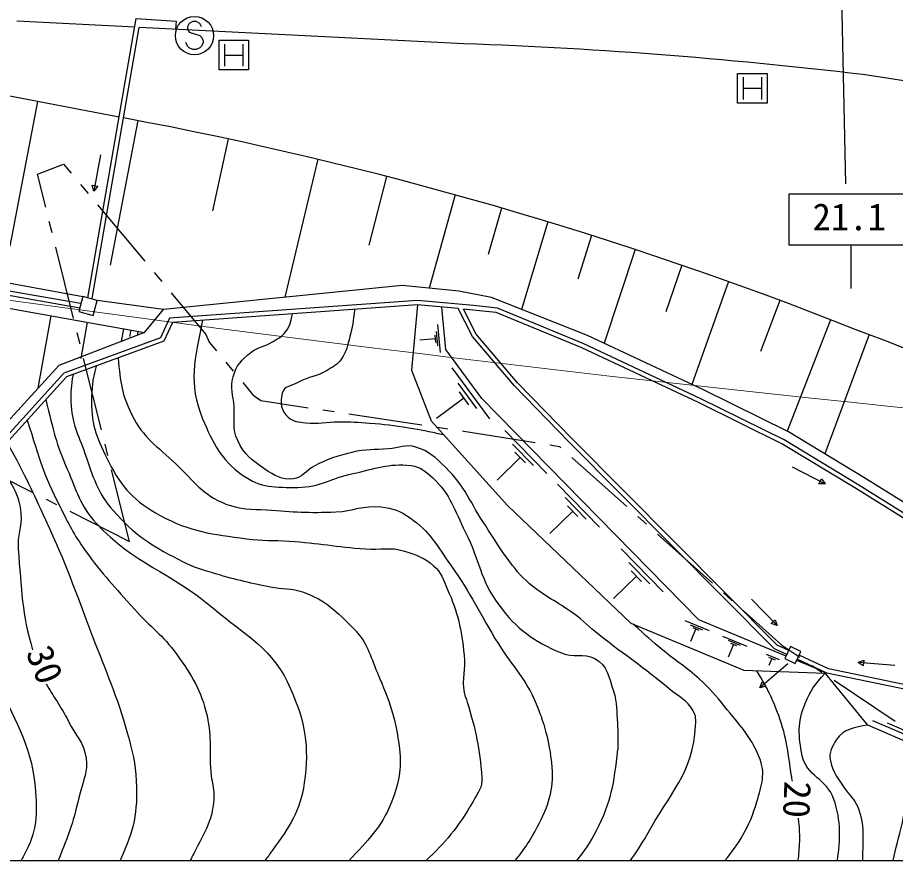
# Model space of a CAD drawing. Units: millimetres, scale not verified. Extents: x 40000 to 680000, y 20000 to 380000.
# Drawn here: x 70268 to 129893, y 205000 to 262231 of the extents above; entities that cross this region are included whole.
import ezdxf
from ezdxf.enums import TextEntityAlignment as Align

# ---------------------------------------------------------------- set-up
doc = ezdxf.new("R2010")
doc.units = ezdxf.units.MM
doc.header["$LTSCALE"] = 1000
for name, color, linetype, lineweight in [('M-BGD', 7, 'Continuous', 25), ('M-BMK-ROW', 30, 'Continuous', 25), ('M-STR-HTXT', 7, 'Continuous', 13), ('M-STR-STRC', 7, 'Continuous', 25), ('M-TTL-BAND', 7, 'Continuous', 25)]:
    doc.layers.add(name, color=color, linetype=linetype, lineweight=lineweight)
doc.styles.add('ＭＳ ゴシック', font='')
doc.styles.get('ＭＳ ゴシック').set_extended_font_data('MS Gothic')

msp = doc.modelspace()

# ---------------------------------------------------------------- linework, layer by layer
at = {"layer": 'M-BGD'}
for p, q in [((78226, 261577), (70216, 261986)), ((75336, 243146), (78528, 261562)), ((99696, 260482), (78528, 261562)), ((83951, 258686), (83951, 260686)), ((83951, 260686), (85951, 260686)), ((85951, 260686), (85951, 258686)), ((84326, 260436), (84326, 258936)), ((85576, 260436), (85576, 258936)), ((84326, 259686), (85576, 259686)), ((85951, 258686), (83951, 258686)), ((119174, 256428), (119174, 258428)), ((119174, 258428), (121174, 258428)), ((119549, 258178), (119549, 256678)), ((120799, 258178), (120799, 256678)), ((121174, 258428), (121174, 256428)), ((77168, 255472), (68770, 257072)), ((119549, 257428), (120799, 257428)), ((71619, 256529), (69748, 246706)), ((121174, 256428), (119174, 256428)), ((78445, 255231), (76561, 245410)), ((84566, 253990), (83514, 249101)), ((75911, 252902), (75457, 250444)), ((90656, 252607), (88419, 243237)), ((95329, 251443), (94124, 246780)), ((75457, 250444), (75340, 250847)), ((75340, 250847), (75709, 250779)), ((75709, 250779), (75457, 250444)), ((99981, 250196), (98217, 243863)), ((103143, 249297), (102225, 246140)), ((106293, 248359), (104492, 242413)), ((109260, 247437), (108326, 244474)), ((112215, 246481), (110106, 240119)), ((115392, 245411), (114301, 242241)), ((67713, 244565), (74709, 243289)), ((74545, 242806), (67666, 244009)), ((118554, 244301), (116067, 237327)), ((74494, 242510), (67641, 243708)), ((67570, 242874), (78893, 240845)), ((122031, 243029), (120735, 239561)), ((78893, 240845), (80183, 242400)), ((72534, 241984), (71652, 237059)), ((74997, 241543), (74556, 239080)), ((125490, 241710), (122534, 234145)), ((77460, 241101), (77305, 240236)), ((77952, 241013), (77874, 240580)), ((78444, 240925), (78395, 240654)), ((98706, 240909), (98796, 239949)), ((98789, 241400), (98968, 239481)), ((98623, 240417), (97599, 240321)), ((98600, 240657), (98645, 240177)), ((128103, 240705), (125099, 232606)), ((99765, 238446), (102312, 234987)), ((100171, 237411), (101445, 235682)), ((100259, 236809), (100896, 235944)), ((100577, 236377), (98733, 235018)), ((103361, 234196), (106222, 231279)), ((103882, 233276), (105312, 231818)), ((104045, 232721), (104760, 231991)), ((104402, 232356), (102847, 230830)), ((122888, 231715), (125114, 230577)), ((124695, 230581), (124866, 230915)), ((124866, 230915), (125114, 230577)), ((106932, 230556), (109793, 227639)), ((125114, 230577), (124695, 230581)), ((107452, 229636), (108883, 228177)), ((107616, 229080), (108331, 228351)), ((107973, 228716), (106418, 227190)), ((111254, 226150), (114115, 223233)), ((111774, 225230), (113205, 223771)), ((112295, 224310), (110740, 222784)), ((111938, 224674), (112653, 223945)), ((120117, 222743), (121851, 220943)), ((115598, 221285), (117236, 220608)), ((121456, 221083), (121726, 221343)), ((121726, 221343), (121851, 220943)), ((115962, 221007), (116781, 220668)), ((116326, 220728), (115965, 219855)), ((116122, 220813), (116531, 220643)), ((121851, 220943), (121456, 221083)), ((118157, 220227), (119801, 219547)), ((118522, 219947), (119344, 219607)), ((118888, 219668), (118525, 218791)), ((118683, 219753), (119094, 219583)), ((121102, 219009), (121992, 218641)), ((122574, 218358), (120677, 216729)), ((121275, 218798), (121720, 218614)), ((121498, 218706), (121301, 218231)), ((125058, 217805), (123185, 218580)), ((127350, 218442), (127739, 218597)), ((129841, 218229), (127350, 218442)), ((127707, 218223), (127350, 218442)), ((127739, 218597), (127707, 218223)), ((120677, 216729), (120840, 217116)), ((120840, 217116), (121084, 216831)), ((121084, 216831), (120677, 216729)), ((131931, 212939), (128362, 214476)), ((131141, 213561), (129357, 214330))]:
    msp.add_line(p, q, dxfattribs=at)
for points in [[(75041, 243198), (78328, 262164), (81050, 261978), (80997, 261436)], [(122631, 234098), (116909, 236933), (108969, 240651), (102453, 243215), (100245, 243660), (96382, 244047), (80183, 242400), (75680, 243021)], [(100197, 242466), (97430, 242724), (80789, 241523), (80200, 240250), (73594, 237827), (68573, 232318), (66704, 232634)], [(147765, 214719), (141280, 220862), (133798, 226503), (127413, 230485), (122333, 233555), (116641, 236375), (108720, 240084), (102856, 242497), (101224, 242671), (97433, 243025), (80591, 241809), (79980, 240489), (73422, 238083), (68461, 232641), (66730, 232934)], [(97430, 242724), (97013, 238283), (98352, 234846), (103553, 229094), (111924, 221100), (119589, 217916), (125124, 217724)], [(122466, 218877), (116546, 221326), (101797, 236361), (99351, 239682), (99082, 242570)], [(122519, 218989), (121688, 219377), (107743, 233391), (104009, 237231), (101168, 240574), (100197, 242466)], [(147562, 214498), (141086, 220633), (133628, 226255), (127256, 230229), (122188, 233292), (116511, 236105), (108599, 239810), (102781, 242204), (101195, 242373), (100551, 242433)], [(122647, 219261), (121863, 219627), (107956, 233601), (104231, 237433), (101419, 240742), (100551, 242433)], [(78893, 240845), (73067, 238612), (68391, 233482), (66799, 233754)], [(148561, 215308), (148521, 215336), (140628, 222376), (134149, 227013), (127736, 231012), (122631, 234098)], [(147473, 214219), (145003, 214159), (134500, 216102), (125336, 218006), (123351, 218933)], [(147788, 213927), (144979, 213858), (134442, 215808), (125241, 217720), (123223, 218661)], [(146847, 205000), (147865, 207721), (145217, 209763), (131057, 212880), (128011, 214192), (125058, 217805)]]:
    msp.add_lwpolyline(points, dxfattribs=at)
for points in [[(74428, 242274), (75399, 242006), (75680, 243021), (74709, 243289)], [(122384, 218702), (123087, 218371), (123470, 219185), (122767, 219516)]]:
    msp.add_lwpolyline(points, close=True, dxfattribs=at)
for centre, radius, start, end in [((117324, 169733), 97393, 66.43411, 87.81327), ((89066, -64516), 325172, 83.17872, 88.1266), ((115878, 168867), 90263, 61.44792, 82.48194), ((28286, -7906), 267875, 68.3384, 79.4215), ((89811, 138467), 109174, 52.59355, 69.99211)]:
    msp.add_arc(centre, radius, start, end, dxfattribs=at)
for points, knots in [([(111890, 205000), (112267, 205496), (112629, 206047), (113002, 206723), (114539, 209504), (116172, 210976), (116323, 214151), (116341, 214546), (116358, 214809), (116160, 215152), (115727, 215903), (115189, 216096), (114525, 216653), (112734, 218156), (111617, 218855), (109782, 220303), (109079, 220858), (108742, 221241), (108017, 221768), (106883, 222593), (106120, 222882), (105049, 223787), (104357, 224371), (104064, 224805), (103515, 225525), (102892, 226341), (102638, 226865), (102063, 227715), (101005, 229281), (100686, 230392), (99326, 231704), (98646, 232360), (98226, 232786), (97322, 233062), (96624, 233275), (96184, 233007), (95457, 232950), (94486, 232872), (93923, 232931), (92974, 232709), (91940, 232468), (91371, 232248), (90419, 231777), (89835, 231488), (89643, 230993), (88998, 230907), (88202, 230800), (87728, 231139), (87055, 231577), (86183, 232144), (85669, 232570), (85221, 233509), (84831, 234327), (85034, 234912), (84973, 235816), (84920, 236606), (84704, 237078), (84910, 237844), (85117, 238615), (85489, 239000), (86117, 239492), (86619, 239886), (87036, 239885), (87583, 240215), (87910, 240411), (88116, 240504), (88377, 240781), (88765, 241191), (88803, 241524), (88942, 242111)], [0, 0, 0, 0, 1, 1, 1, 2, 2, 2, 3, 3, 3, 4, 4, 4, 5, 5, 5, 6, 6, 6, 7, 7, 7, 8, 8, 8, 9, 9, 9, 10, 10, 10, 11, 11, 11, 12, 12, 12, 13, 13, 13, 14, 14, 14, 15, 15, 15, 16, 16, 16, 17, 17, 17, 18, 18, 18, 19, 19, 19, 20, 20, 20, 21, 21, 21, 22, 22, 22, 23, 23, 23, 23]), ([(93152, 242415), (93061, 241562), (93038, 241276), (92840, 240574), (92667, 239962), (92626, 239574), (92265, 239050), (91988, 238647), (91702, 238529), (91288, 238270), (90597, 237837), (90065, 237881), (89355, 237479), (88893, 237217), (88356, 237229), (88233, 236713), (88082, 236081), (88150, 235523), (88644, 235102), (89017, 234783), (89352, 234774), (89838, 234715), (90712, 234608), (91211, 234783), (92092, 234785), (92908, 234788), (93365, 234761), (94179, 234697), (95216, 234616), (95797, 234549), (96823, 234383), (97756, 234232), (98073, 234164), (99196, 233913)], [0, 0, 0, 0, 1, 1, 1, 2, 2, 2, 3, 3, 3, 4, 4, 4, 5, 5, 5, 6, 6, 6, 7, 7, 7, 8, 8, 8, 9, 9, 9, 10, 10, 10, 11, 11, 11, 11]), ([(82823, 241715), (82318, 238998), (81832, 237418), (82837, 234993), (83538, 233302), (84063, 232241), (85546, 231168), (86765, 230287), (87800, 230326), (89305, 230330), (90806, 230333), (91562, 230966), (93033, 231268), (94563, 231583), (95443, 231996), (96994, 231814), (97653, 231736), (97980, 231420), (98470, 230973), (99705, 229843), (99915, 228790), (100680, 227302), (101650, 225412), (101675, 224061), (102947, 222360), (104204, 220679), (105276, 219906), (107207, 219085), (108031, 218734), (108682, 219134), (109469, 218708), (110350, 218231), (110433, 217435), (110743, 216483), (111007, 215671), (110954, 215165), (111006, 214313), (111047, 213620), (111049, 213375), (111036, 212536)], [0, 0, 0, 0, 1, 1, 1, 2, 2, 2, 3, 3, 3, 4, 4, 4, 5, 5, 5, 6, 6, 6, 7, 7, 7, 8, 8, 8, 9, 9, 9, 10, 10, 10, 11, 11, 11, 12, 12, 12, 13, 13, 13, 13]), ([(77101, 239109), (77243, 237434), (77347, 236643), (78033, 235254), (78807, 233686), (79759, 233131), (81022, 231921), (82250, 230744), (82841, 229823), (84424, 229200), (85441, 228800), (86103, 228874), (87192, 228796), (89018, 228665), (90048, 228588), (91877, 228668), (93079, 228721), (93743, 229142), (94939, 229009), (95763, 228917), (96249, 228742), (96928, 228267), (98275, 227324), (98716, 226412), (99671, 225074), (101097, 223075), (101637, 221786), (102929, 219698), (103918, 218099), (104790, 217369), (105497, 215627), (106009, 214366), (106163, 213811), (106457, 212278)], [0, 0, 0, 0, 1, 1, 1, 2, 2, 2, 3, 3, 3, 4, 4, 4, 5, 5, 5, 6, 6, 6, 7, 7, 7, 8, 8, 8, 9, 9, 9, 10, 10, 10, 11, 11, 11, 11]), ([(75607, 238565), (75340, 237550), (75298, 237110), (75293, 236164), (75282, 234491), (75706, 233535), (76463, 232043), (77350, 230295), (78223, 229366), (79944, 228429), (82032, 227293), (83463, 227165), (85818, 226842), (86945, 226687), (87591, 226763), (88726, 226684), (90751, 226542), (91872, 226304), (93896, 226149), (94932, 226070), (95561, 226320), (96551, 226005), (97374, 225742), (97870, 225571), (98526, 225009), (99068, 224545), (99162, 224088), (99455, 223437), (100200, 221783), (100393, 220738), (100605, 218936), (100721, 217953), (100412, 217374), (100594, 216401), (100643, 216139), (100736, 216010), (100812, 215755), (101399, 213802), (101650, 212662), (101802, 210629), (101852, 209958), (101537, 209599), (101207, 209013), (100205, 207235), (99253, 206163), (98030, 205000)], [0, 0, 0, 0, 1, 1, 1, 2, 2, 2, 3, 3, 3, 4, 4, 4, 5, 5, 5, 6, 6, 6, 7, 7, 7, 8, 8, 8, 9, 9, 9, 10, 10, 10, 11, 11, 11, 12, 12, 12, 13, 13, 13, 14, 14, 14, 15, 15, 15, 15]), ([(74037, 237989), (73886, 237174), (73879, 236848), (73895, 236113), (73926, 234706), (74376, 233964), (74847, 232638), (75418, 231031), (75657, 230003), (76790, 228728), (78212, 227128), (79279, 226434), (81177, 225446), (82009, 225012), (82511, 224826), (83411, 224563), (84957, 224112), (85835, 223890), (87416, 223585), (88296, 223415), (88835, 223510), (89678, 223208), (91228, 222653), (91932, 221906), (93095, 220740), (94035, 219797), (94181, 218959), (94707, 217735), (95534, 215810), (95959, 214664), (96202, 212582), (96368, 211159), (96177, 210289), (95658, 208954), (94962, 207164), (94034, 206378), (92796, 205000)], [0, 0, 0, 0, 1, 1, 1, 2, 2, 2, 3, 3, 3, 4, 4, 4, 5, 5, 5, 6, 6, 6, 7, 7, 7, 8, 8, 8, 9, 9, 9, 10, 10, 10, 11, 11, 11, 12, 12, 12, 12]), ([(72192, 236288), (72727, 234078), (72879, 233334), (73647, 231562), (74292, 230075), (74503, 229093), (75604, 227905), (78206, 225097), (80614, 224622), (83534, 222147), (85803, 220224), (87638, 219393), (88815, 216661), (89813, 214345), (90092, 212767), (89735, 210270), (89457, 208316), (88734, 207301), (87585, 205696), (87409, 205451), (87239, 205219), (87071, 205000)], [0, 0, 0, 0, 1, 1, 1, 2, 2, 2, 3, 3, 3, 4, 4, 4, 5, 5, 5, 6, 6, 6, 7, 7, 7, 7]), ([(70924, 234897), (71806, 232137), (72015, 231224), (73131, 229054), (73751, 227846), (74070, 227140), (74869, 226042), (76063, 224402), (76851, 223571), (78203, 222057), (79297, 220830), (80122, 220321), (81079, 218984), (82136, 217507), (82731, 216585), (83135, 214814), (83489, 213259), (83239, 212325), (83421, 210741), (83478, 210240), (83610, 209967), (83605, 209463), (83588, 207819), (82981, 206950), (82247, 205479), (82159, 205304), (82072, 205146), (81981, 205000)], [0, 0, 0, 0, 1, 1, 1, 2, 2, 2, 3, 3, 3, 4, 4, 4, 5, 5, 5, 6, 6, 6, 7, 7, 7, 8, 8, 8, 9, 9, 9, 9]), ([(69564, 233405), (70876, 230907), (71224, 230194), (72190, 228090), (73558, 225115), (74157, 223373), (75318, 220312), (76308, 217701), (76995, 216277), (77742, 213586), (78082, 212360), (78263, 211653), (78329, 210384), (78437, 208288), (78166, 207017), (77281, 205115), (77263, 205076), (77245, 205038), (77227, 205000)], [0, 0, 0, 0, 1, 1, 1, 2, 2, 2, 3, 3, 3, 4, 4, 4, 5, 5, 5, 6, 6, 6, 6]), ([(68573, 232318), (69632, 230890), (70358, 230179), (70499, 228523), (70578, 227602), (70234, 227085), (70310, 226164), (70538, 223431), (70561, 221671), (71287, 219309)], [0, 0, 0, 0, 1, 1, 1, 2, 2, 2, 3, 3, 3, 3]), ([(65968, 223923), (66379, 223201), (66767, 222421), (67268, 221510), (68078, 220036), (68235, 219070), (68824, 217495), (69913, 214587), (71174, 213088), (71460, 209996), (71630, 208163), (71590, 206957), (70700, 205346), (70632, 205223), (70565, 205108), (70498, 205000)], [0, 0, 0, 0, 1, 1, 1, 2, 2, 2, 3, 3, 3, 4, 4, 4, 5, 5, 5, 5]), ([(118308, 205000), (119236, 206076), (119983, 207272), (120480, 208979), (120811, 210119), (121102, 210918), (120645, 212013), (120019, 213510), (119318, 214179), (118295, 215438), (117666, 216212), (117311, 216653), (116570, 217321), (115653, 218149), (115038, 218491), (114091, 219283), (113292, 219951), (113033, 220179), (112081, 221035)], [0, 0, 0, 0, 1, 1, 1, 2, 2, 2, 3, 3, 3, 4, 4, 4, 5, 5, 5, 6, 6, 6, 6]), ([(122893, 210392), (122875, 210502), (122856, 210615), (122838, 210731), (122580, 212348), (122529, 213294), (121965, 214831), (121508, 216076), (121258, 216557), (120481, 217885)], [0, 0, 0, 0, 1, 1, 1, 2, 2, 2, 3, 3, 3, 3]), ([(125957, 205000), (126138, 206409), (126249, 207613), (125691, 209203), (125226, 210529), (123851, 210731), (123567, 212108), (123287, 213464), (123234, 214367), (123759, 215648), (124127, 216546), (124417, 216956), (125124, 217724)], [0, 0, 0, 0, 1, 1, 1, 2, 2, 2, 3, 3, 3, 4, 4, 4, 4]), ([(72220, 216990), (72683, 216149), (73198, 215489), (73731, 214438), (74217, 213477), (74760, 213016), (74925, 211951), (75068, 211025), (74730, 210500), (74516, 209588), (74085, 207752), (73757, 206730), (73028, 205000)], [0, 0, 0, 0, 1, 1, 1, 2, 2, 2, 3, 3, 3, 4, 4, 4, 4]), ([(128011, 214192), (127124, 214019), (126396, 213971), (125900, 213209), (125581, 212718), (125359, 212348), (125471, 211774), (125637, 210927), (126023, 210540), (126494, 209816), (126792, 209357), (127106, 209185), (127314, 208678), (127854, 207360), (127645, 206472), (127658, 205048), (127658, 205032), (127658, 205016), (127658, 205000)], [0, 0, 0, 0, 1, 1, 1, 2, 2, 2, 3, 3, 3, 4, 4, 4, 5, 5, 5, 6, 6, 6, 6]), ([(104076, 205000), (104673, 205721), (105156, 206452), (105690, 207501), (106438, 208972), (106716, 209996), (106549, 211639), (106523, 211890), (106528, 212002), (106457, 212278)], [0, 0, 0, 0, 1, 1, 1, 2, 2, 2, 3, 3, 3, 3]), ([(108258, 205000), (108740, 205564), (109180, 206210), (109595, 207035), (110595, 209018), (110784, 210137), (111036, 212536)], [0, 0, 0, 0, 1, 1, 1, 2, 2, 2, 2]), ([(129729, 205000), (129909, 205825), (130128, 206556), (130380, 207583), (130616, 208541), (130413, 209249), (131021, 210026), (131269, 210343), (131574, 210344), (131964, 210443), (133130, 210740), (133837, 210335), (135038, 210269), (135941, 210219), (136446, 210134), (137351, 210143), (138245, 210151), (138745, 210238), (139627, 210385), (140196, 210481), (140394, 210517), (141077, 210674)], [0, 0, 0, 0, 1, 1, 1, 2, 2, 2, 3, 3, 3, 4, 4, 4, 5, 5, 5, 6, 6, 6, 7, 7, 7, 7]), ([(123275, 205000), (123299, 205112), (123318, 205232), (123331, 205359), (123430, 206332), (123402, 207111), (123311, 207874)], [0, 0, 0, 0, 1, 1, 1, 2, 2, 2, 2])]:
    msp.add_open_spline(points, degree=3, knots=knots, dxfattribs=at)
at = {"layer": 'M-BMK-ROW'}
for p, q in [((71618, 251596), (73394, 252278)), ((73394, 252278), (73906, 251666)), ((72177, 249365), (71618, 251596)), ((74547, 250899), (75060, 250285)), ((75702, 249518), (78909, 245682)), ((72615, 247619), (72420, 248395)), ((74073, 241799), (72858, 246649)), ((79551, 244915), (80064, 244301)), ((80706, 243534), (83060, 240719)), ((74511, 240053), (74316, 240829)), ((83060, 240719), (83285, 240200)), ((83285, 240200), (83773, 239612)), ((75969, 234233), (74754, 239083)), ((84412, 238842), (84923, 238227)), ((85562, 237458), (86257, 236620)), ((86257, 236620), (86791, 236225)), ((86791, 236225), (90002, 235741)), ((90991, 235592), (91782, 235472)), ((92771, 235323), (96660, 234737)), ((96660, 234737), (97715, 234582)), ((98705, 234436), (98801, 234422)), ((98801, 234422), (99496, 234317)), ((100485, 234167), (100578, 234153)), ((100578, 234153), (105422, 233376)), ((76407, 232487), (76212, 233263)), ((106409, 233217), (107068, 233112)), ((107068, 233112), (107167, 233024)), ((107913, 232357), (111641, 229026)), ((77865, 226667), (76650, 231517)), ((69115, 231090), (71308, 229981)), ((72200, 229530), (72914, 229169)), ((73807, 228718), (77865, 226667)), ((112387, 228360), (112984, 227827)), ((113730, 227161), (117458, 223830)), ((118204, 223164), (118801, 222631)), ((119546, 221964), (122186, 219606)), ((122186, 219606), (123400, 218794)), ((124230, 218237), (124895, 217792)), ((125726, 217236), (129881, 214454))]:
    msp.add_line(p, q, dxfattribs=at)
at = {"layer": 'M-STR-HTXT'}
msp.add_arc((303918, 1936323), 1709411, 262.05405, 273.68817, dxfattribs=at)
at = {"layer": 'M-STR-STRC'}
for p, q in [((126042, 273246), (126495, 250949)), ((81932, 261834), (81814, 261598)), ((82168, 261953), (81932, 261834)), ((82405, 261953), (82168, 261953)), ((82641, 261834), (82405, 261953)), ((82759, 261598), (82641, 261834)), ((81814, 261598), (81814, 261480)), ((81814, 261480), (81932, 261243)), ((81932, 261243), (82641, 261007)), ((82641, 261007), (82759, 260889)), ((82759, 260889), (82877, 260653)), ((82877, 260653), (82877, 260534)), ((81814, 260298), (81695, 260534)), ((81932, 260180), (81814, 260298)), ((82168, 260062), (81932, 260180)), ((82405, 260062), (82168, 260062)), ((82641, 260180), (82405, 260062)), ((82759, 260298), (82641, 260180)), ((82877, 260534), (82759, 260298)), ((122674, 250272), (131074, 250272)), ((122674, 246772), (122674, 250272)), ((131074, 246772), (122674, 246772)), ((126874, 246772), (126874, 243841))]:
    msp.add_line(p, q, dxfattribs=at)
msp.add_circle((82286, 261007), 1300, dxfattribs=at)
at = {"layer": 'M-TTL-BAND'}
msp.add_line((40000, 205000), (579000, 205000), dxfattribs=at)

# ---------------------------------------------------------------- texts
at = {"layer": 'M-BGD', "style": 'ＭＳ ゴシック'}
for s, rotation, p in [('30', 291.702, (70300, 218916)), ('20', 267.778, (121806, 210434))]:
    msp.add_text(s, height=1833, rotation=rotation, dxfattribs=at).set_placement(p, align=Align.BOTTOM_LEFT)
at = {"layer": 'M-STR-STRC', "style": 'ＭＳ ゴシック'}
msp.add_text('21.1', height=1833, dxfattribs=at).set_placement((124261, 247236), align=Align.BOTTOM_LEFT)

doc.saveas('drawing.dxf')
